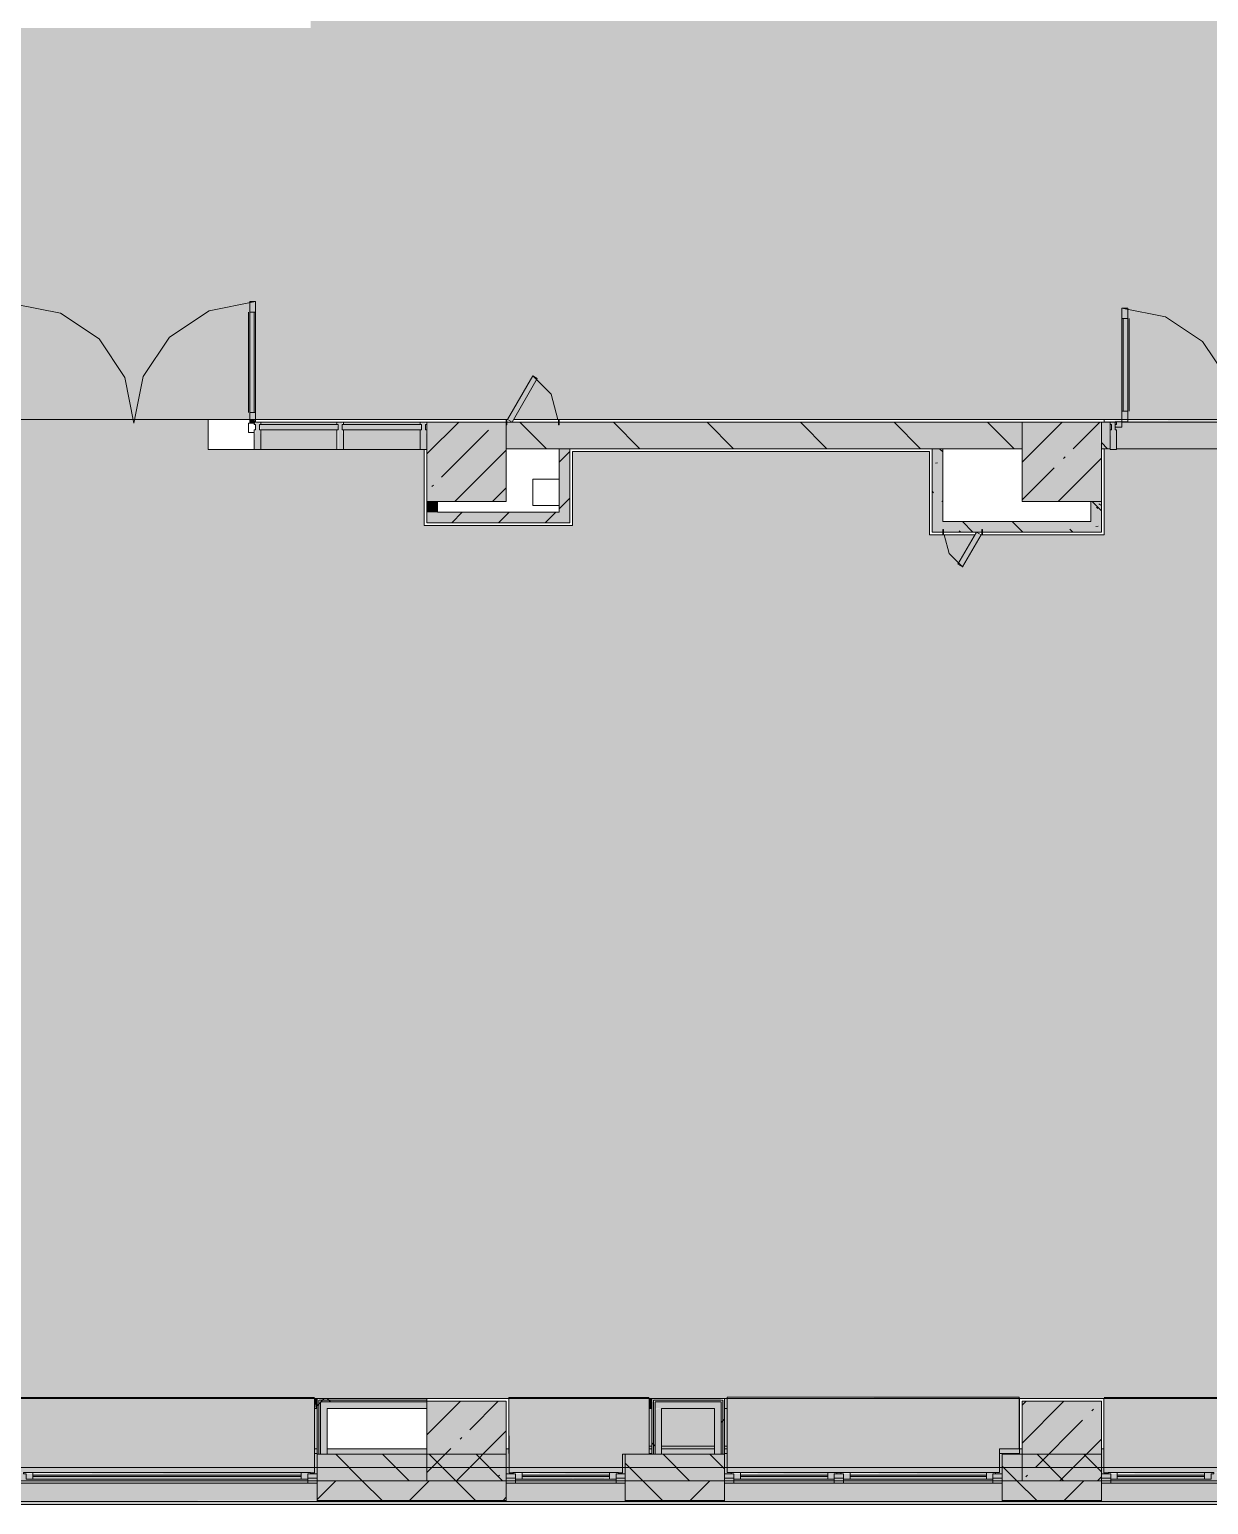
# Model space of a CAD drawing. Header units: millimetres. Extents: x -3817 to 677485, y -22715 to 103890.
# Drawn here: x 2297.8 to 2368, y -19606.1 to -19518.3 of the extents above; entities that cross this region are included whole.
import ezdxf

# ---------------------------------------------------------------- set-up
doc = ezdxf.new("R2010")
doc.units = ezdxf.units.MM
doc.layers.add('PDF _Геометрия', color=7, linetype='Continuous', true_color=0x1d1d1d)
doc.layers.add('PDF _Сплошная заливка', color=7, linetype='Continuous', true_color=0xffffff)

msp = doc.modelspace()

# ---------------------------------------------------------------- hatches: boundary and pattern name
at = {"layer": 'PDF _Сплошная заливка', "transparency": 33554559}
h = msp.add_hatch(color=256, dxfattribs=at)
h.paths.add_polyline_path([(2274.811, -19543.403), (2284.352, -19543.338), (2284.352, -19542.773), (2284.627, -19542.773), (2284.627, -19541.607), (2284.745, -19541.607), (2284.745, -19541.513), (2326.293, -19541.502), (2327.789, -19538.911), (2328.062, -19539.069), (2326.651, -19541.513), (2385.11, -19541.513), (2385.11, -19533.797), (2385.425, -19533.797), (2385.425, -19541.513), (2406.212, -19541.513), (2406.212, -19534.584), (2406.527, -19534.584), (2406.527, -19541.513), (2419.072, -19541.513), (2419.072, -19532.616), (2419.205, -19532.694), (2420.308, -19532.694), (2420.308, -19541.513), (2420.463, -19541.513), (2420.463, -19518.207), (2420.308, -19518.207), (2420.308, -19518.443), (2419.072, -19518.364), (2419.072, -19518.207), (2368.969, -19518.207), (2368.969, -19488.916), (2368.182, -19488.916), (2368.182, -19483.247), (2373.851, -19483.247), (2373.851, -19484.035), (2379.323, -19484.035), (2379.323, -19483.877), (2379.913, -19483.877), (2379.913, -19484.035), (2388.575, -19484.035), (2388.653, -19483.877), (2389.165, -19483.877), (2389.165, -19484.035), (2419.715, -19484.035), (2419.789, -19483.775), (2420.306, -19483.775), (2420.306, -19484.035), (2420.463, -19484.035), (2420.463, -19508.601), (2421.41, -19508.601), (2421.489, -19508.916), (2437.945, -19508.916), (2437.945, -19508.601), (2438.888, -19508.601), (2438.888, -19489.074), (2433.534, -19489.074), (2433.494, -19390.495), (2420.859, -19390.51), (2420.847, -19395.296), (2408.655, -19395.296), (2408.655, -19396.951), (2403.615, -19396.951), (2403.615, -19395.274), (2403.529, -19395.345), (2403.482, -19395.502), (2379.996, -19395.502), (2379.917, -19409.803), (2377.551, -19409.803), (2377.551, -19409.707), (2337.797, -19409.707), (2337.789, -19412.549), (2333.065, -19412.549), (2333.065, -19428.918), (2337.789, -19428.918), (2337.789, -19440.493), (2314.404, -19440.493), (2314.404, -19454.351), (2314.561, -19454.351), (2314.561, -19464.114), (2314.404, -19464.114), (2314.404, -19477.814), (2314.561, -19477.814), (2314.561, -19505.058), (2314.404, -19505.058), (2314.404, -19511.829), (2321.49, -19511.829), (2321.49, -19512.144), (2314.467, -19512.223), (2314.467, -19512.538), (2314.561, -19512.538), (2314.561, -19518.207), (2288.98, -19518.207), (2288.98, -19514.27), (2275.594, -19514.27), (2275.594, -19518.207), (2262.201, -19518.207), (2262.201, -19536.789), (2271.335, -19536.789), (2271.335, -19541.513), (2273.328, -19541.513), (2273.368, -19541.607), (2273.447, -19541.67), (2273.447, -19542.773), (2273.801, -19542.773), (2273.722, -19543.009), (2273.801, -19543.403), (2274.126, -19543.403)], flags=0)
h.paths.add_polyline_path([(2419.205, -19541.355), (2419.205, -19541.277), (2419.072, -19541.277)], flags=0)
h.paths.add_polyline_path([(2436.842, -19510.176), (2436.842, -19510.152), (2422.473, -19510.176), (2422.512, -19510.333), (2436.488, -19510.333), (2436.488, -19510.176)], flags=0)
h.paths.add_polyline_path([(2438.888, -19510.333), (2438.848, -19510.176), (2436.842, -19510.176), (2436.842, -19510.333), (2437.945, -19510.333)], flags=0)
h.paths.add_polyline_path([(2421.41, -19510.152), (2421.489, -19510.018), (2421.41, -19510.123)], flags=0)
h.paths.add_polyline_path([(2422.119, -19510.333), (2422.119, -19510.152), (2420.463, -19510.176), (2420.463, -19510.333), (2421.922, -19510.333)], flags=0)
h.paths.add_polyline_path([(2421.804, -19510.152), (2421.804, -19510.018), (2421.725, -19510.018), (2421.794, -19510.136)], flags=0)
h.paths.add_polyline_path([(2437.551, -19510.152), (2437.551, -19510.018), (2437.472, -19510.018)], flags=0)
h.paths.add_polyline_path([(2337.178, -19482.94), (2335.918, -19482.891), (2335.918, -19481.141), (2334.69, -19480.86), (2334.758, -19480.712), (2334.886, -19480.725), (2335.918, -19480.83), (2335.918, -19480.736), (2337.772, -19480.736), (2337.852, -19476.691), (2338.001, -19476.691), (2338.001, -19480.736), (2339.855, -19480.804), (2339.855, -19482.94), (2338.595, -19482.94)], flags=0)
h.paths.add_polyline_path([(2337.914, -19476.127), (2337.772, -19476.127), (2337.71, -19472.082), (2335.918, -19472.019), (2335.918, -19471.908), (2334.703, -19472.047), (2334.728, -19471.89), (2335.918, -19471.677), (2335.918, -19469.878), (2339.855, -19469.878), (2339.855, -19472.082), (2338.001, -19472.082), (2337.946, -19476.127), (2337.917, -19476.127)], flags=0)
h.paths.add_polyline_path([(2369.126, -19464.429), (2368.024, -19464.429), (2368.024, -19457.5), (2374.953, -19457.5), (2374.953, -19464.429)], flags=0)
h.paths.add_polyline_path([(2376.095, -19448.306), (2376.095, -19440.038), (2376.685, -19440.038), (2376.685, -19448.306)], flags=0)
h.paths.add_polyline_path([(2376.095, -19439.487), (2376.147, -19431.22), (2376.685, -19431.22), (2376.685, -19439.487)], flags=0)
h.paths.add_polyline_path([(2369.126, -19434.903), (2368.024, -19434.903), (2368.024, -19427.974), (2374.953, -19427.974), (2374.953, -19434.903)], flags=0)
h.paths.add_polyline_path([(2376.095, -19430.826), (2376.147, -19422.559), (2376.685, -19422.559), (2376.685, -19430.826), (2376.147, -19430.826)], flags=0)
h.paths.add_polyline_path([(2376.659, -19420.13), (2376.147, -19419.835), (2380.282, -19412.676), (2380.793, -19412.971), (2377.555, -19418.578)], flags=0)
h.paths.add_polyline_path([(2377.551, -19409.646), (2377.555, -19409.646), (2377.551, -19409.549)], flags=0)
h.paths.add_polyline_path([(2420.463, -19395.485), (2408.741, -19395.485), (2408.741, -19395.328), (2420.859, -19395.328), (2420.846, -19395.485)], flags=0)
h = msp.add_hatch(color=256, dxfattribs=at)
h.paths.add_polyline_path([(2383.496, -19602.771), (2383.496, -19602.611), (2378.772, -19602.611), (2378.772, -19602.771), (2380.521, -19602.771)], flags=0)
h.paths.add_polyline_path([(2335.798, -19602.771), (2338.616, -19602.771), (2338.616, -19602.614), (2335.464, -19602.614), (2335.464, -19602.771)], flags=0)
h.paths.add_polyline_path([(2384.087, -19599.779), (2422.51, -19599.7), (2422.51, -19569.465), (2374.244, -19569.465), (2374.244, -19543.245), (2373.103, -19543.245), (2373.103, -19541.962), (2372.788, -19541.962), (2372.788, -19541.647), (2374.244, -19541.67), (2374.241, -19541.513), (2361.804, -19541.591), (2361.804, -19541.67), (2362.867, -19541.67), (2362.867, -19541.962), (2362.473, -19541.962), (2362.473, -19543.3), (2361.804, -19543.3), (2361.804, -19548.363), (2354.481, -19548.371), (2353.379, -19550.28), (2353.106, -19550.123), (2354.122, -19548.363), (2351.411, -19548.363), (2351.411, -19543.403), (2330.151, -19543.403), (2330.151, -19547.812), (2321.333, -19547.812), (2321.333, -19543.3), (2308.459, -19543.3), (2308.459, -19541.513), (2296.649, -19541.513), (2296.727, -19541.67), (2297.042, -19541.67), (2296.964, -19541.804), (2296.964, -19543.3), (2290.704, -19543.3), (2290.704, -19599.7), (2339.108, -19599.779), (2339.206, -19599.779), (2339.364, -19599.767), (2339.368, -19599.692), (2356.757, -19599.767), (2356.765, -19599.779), (2378.181, -19599.779), (2378.28, -19599.779), (2383.988, -19599.779)], flags=0)
h.paths.add_polyline_path([(2373.418, -19542.119), (2373.496, -19542.119), (2373.418, -19541.967)], flags=0)
at = {"layer": 'PDF _Сплошная заливка', "true_color": 0xe2e2e2, "transparency": 33554559}
msp.add_hatch(color=254, dxfattribs=at).paths.add_polyline_path([(2311.215, -19541.726), (2311.294, -19541.67), (2311.215, -19541.513), (2310.94, -19541.513), (2310.94, -19541.726)])
at = {"layer": 'PDF _Сплошная заливка', "transparency": 33554559}
for points in [[(2311.294, -19543.3), (2311.609, -19543.3), (2311.53, -19541.67), (2311.248, -19541.726), (2311.294, -19541.804), (2311.215, -19543.3)], [(2314.798, -19542.119), (2316.215, -19542.119), (2316.136, -19541.804), (2311.53, -19541.804), (2311.609, -19542.119)], [(2316.451, -19543.3), (2316.53, -19543.3), (2316.451, -19541.67), (2316.136, -19541.67), (2316.215, -19541.804), (2316.215, -19543.3)], [(2321.097, -19543.3), (2321.49, -19543.3), (2321.412, -19541.67), (2321.097, -19541.67), (2321.175, -19541.804), (2321.097, -19542.119)], [(2326.215, -19546.395), (2326.215, -19541.67), (2321.49, -19541.67), (2321.49, -19546.395), (2324.543, -19546.395)], [(2329.994, -19543.245), (2356.922, -19543.245), (2356.922, -19541.67), (2326.215, -19541.67), (2326.215, -19543.245), (2329.83, -19543.245)], [(2356.922, -19546.395), (2361.646, -19546.395), (2361.597, -19541.67), (2356.922, -19541.67), (2356.922, -19545.33)], [(2362.158, -19543.3), (2362.552, -19543.245), (2362.473, -19541.67), (2362.158, -19541.67), (2362.237, -19541.962), (2362.158, -19543.245)], [(2351.568, -19547.576), (2352.198, -19547.576), (2352.198, -19543.245), (2351.568, -19543.245), (2351.568, -19546.619)], [(2326.43, -19547.654), (2329.364, -19547.654), (2329.364, -19547.025), (2321.49, -19547.025), (2321.49, -19547.654), (2326.37, -19547.654)], [(2356.127, -19548.206), (2361.017, -19548.206), (2361.017, -19547.576), (2351.568, -19547.576), (2351.568, -19548.206)], [(2314.955, -19603.086), (2315.054, -19603.086), (2315.054, -19599.877), (2314.955, -19599.779), (2314.955, -19602.928)], [(2315.546, -19599.877), (2321.49, -19599.877), (2321.49, -19599.779), (2315.054, -19599.779), (2315.155, -19599.877)], [(2315.054, -19603.086), (2315.152, -19603.086), (2315.152, -19599.975), (2315.054, -19599.877), (2315.054, -19602.928)], [(2315.603, -19599.975), (2321.49, -19599.936), (2321.49, -19599.877), (2315.152, -19599.877), (2315.152, -19599.975), (2315.546, -19599.975)], [(2326.215, -19604.66), (2326.215, -19599.936), (2321.49, -19599.936), (2321.49, -19604.66), (2323.601, -19604.66)], [(2339.009, -19599.877), (2339.003, -19599.779), (2334.874, -19599.779), (2335.07, -19599.877), (2339.006, -19599.877)], [(2356.922, -19604.66), (2361.646, -19604.66), (2361.646, -19599.936), (2356.922, -19599.936), (2356.922, -19604.503)], [(2314.798, -19603.046), (2314.955, -19603.046), (2314.955, -19600.369), (2314.798, -19600.369), (2314.798, -19602.928)], [(2297.633, -19604.66), (2314.955, -19604.66), (2314.955, -19604.503), (2290.547, -19604.503), (2290.547, -19604.66), (2297.082, -19604.66)], [(2314.404, -19604.566), (2314.404, -19604.251), (2314.561, -19604.172), (2297.633, -19604.251), (2297.633, -19604.566)], [(2333.299, -19604.66), (2333.299, -19604.503), (2326.215, -19604.566), (2326.215, -19604.66), (2332.748, -19604.66)], [(2326.764, -19604.566), (2332.748, -19604.503), (2332.748, -19604.251), (2332.905, -19604.172), (2326.764, -19604.251), (2326.764, -19604.503)], [(2339.364, -19604.66), (2355.741, -19604.66), (2355.741, -19604.503), (2339.206, -19604.503), (2339.206, -19604.66)], [(2339.864, -19604.566), (2345.741, -19604.503), (2345.741, -19604.251), (2345.899, -19604.172), (2339.757, -19604.251), (2339.757, -19604.566)], [(2355.19, -19604.566), (2355.19, -19604.251), (2355.347, -19604.172), (2346.293, -19604.251), (2346.293, -19604.566)], [(2368.182, -19604.566), (2368.182, -19604.251), (2368.339, -19604.172), (2362.198, -19604.251), (2362.198, -19604.566)], [(2290.547, -19605.904), (2314.955, -19605.841), (2314.955, -19604.66), (2290.547, -19604.66), (2290.547, -19605.865)], [(2333.299, -19605.904), (2333.299, -19604.66), (2326.213, -19604.66), (2326.215, -19605.904), (2329.976, -19605.904)], [(2355.426, -19605.904), (2355.741, -19605.84), (2355.741, -19604.66), (2339.206, -19604.66), (2339.206, -19605.904), (2339.864, -19605.904)], [(2361.646, -19605.904), (2378.181, -19605.841), (2378.181, -19604.66), (2361.646, -19604.66), (2361.646, -19605.865)], [(2491.167, -19606.078), (2563.458, -19606.078), (2563.458, -19605.904), (2260.311, -19605.904), (2260.311, -19606.078), (2486.231, -19606.078)]]:
    msp.add_hatch(color=256, dxfattribs=at).paths.add_polyline_path(points)
at = {"layer": 'PDF _Сплошная заливка', "true_color": 0x383e42, "transparency": 33554559}
for points in [[(2316.136, -19541.804), (2316.136, -19541.67), (2311.609, -19541.67), (2311.609, -19541.804), (2314.798, -19541.804)], [(2314.798, -19543.3), (2316.136, -19543.3), (2316.136, -19542.119), (2311.609, -19542.119), (2311.609, -19543.3)]]:
    msp.add_hatch(color=250, dxfattribs=at).paths.add_polyline_path(points)
at = {"layer": 'PDF _Сплошная заливка', "transparency": 33554559}
h = msp.add_hatch(color=256, dxfattribs=at)
h.paths.add_polyline_path([(2361.646, -19543.245), (2362.158, -19543.245), (2362.158, -19541.67), (2361.646, -19541.67)], flags=0)
h.paths.add_polyline_path([(2388.811, -19543.245), (2392.354, -19543.245), (2392.354, -19541.67), (2385.819, -19541.67), (2385.819, -19543.245), (2388.653, -19543.245)], flags=0)
h.paths.add_polyline_path([(2374.402, -19543.245), (2377.158, -19543.245), (2377.158, -19541.67), (2373.496, -19541.67), (2373.496, -19543.245), (2374.244, -19543.245)], flags=0)
h = msp.add_hatch(color=256, dxfattribs=at)
h.paths.add_polyline_path([(2372.788, -19541.962), (2373.181, -19541.962), (2373.181, -19541.647), (2372.788, -19541.67)], flags=0)
h.paths.add_polyline_path([(2362.473, -19541.962), (2362.867, -19541.962), (2362.867, -19541.647), (2362.473, -19541.67), (2362.473, -19541.922)], flags=0)
h = msp.add_hatch(color=256, dxfattribs=at)
h.paths.add_polyline_path([(2377.756, -19604.188), (2378.024, -19604.172), (2378.024, -19599.779), (2361.793, -19599.806), (2361.793, -19604.188), (2377.788, -19604.172)], flags=0)
h.paths.add_polyline_path([(2391.008, -19604.188), (2391.008, -19599.779), (2384.244, -19599.779), (2384.244, -19604.188), (2390.779, -19604.188)], flags=0)
h.paths.add_polyline_path([(2297.507, -19604.188), (2297.633, -19604.172), (2314.798, -19604.172), (2314.798, -19599.779), (2290.696, -19599.779), (2290.696, -19604.188), (2297.475, -19604.188)], flags=0)
h.paths.add_polyline_path([(2332.905, -19604.188), (2333.141, -19604.172), (2333.17, -19603.086), (2334.716, -19603.046), (2334.716, -19599.771), (2326.37, -19599.779), (2326.378, -19604.188), (2332.874, -19604.188)], flags=0)
h.paths.add_polyline_path([(2345.899, -19604.18), (2355.576, -19604.172), (2355.576, -19602.771), (2356.757, -19602.771), (2356.757, -19599.767), (2339.368, -19599.779), (2339.368, -19604.18), (2345.883, -19604.18)], flags=0)
h.paths.add_polyline_path([(2397.477, -19604.175), (2397.629, -19604.172), (2413.456, -19604.11), (2413.456, -19602.771), (2422.51, -19602.771), (2422.51, -19599.779), (2397.236, -19599.779), (2397.236, -19604.175), (2397.472, -19604.175)], flags=0)
at = {"layer": 'PDF _Сплошная заливка', "true_color": 0xe7e7e7, "transparency": 33554559}
for points in [[(2321.333, -19600.369), (2321.49, -19600.369), (2321.49, -19599.975), (2315.546, -19599.975), (2315.546, -19600.369)], [(2335.464, -19600.369), (2338.616, -19600.369), (2338.616, -19599.975), (2335.07, -19599.975), (2335.07, -19600.369)]]:
    msp.add_hatch(color=254, dxfattribs=at).paths.add_polyline_path(points)
at = {"layer": 'PDF _Сплошная заливка', "transparency": 33554559}
h = msp.add_hatch(color=256, dxfattribs=at)
h.paths.add_polyline_path([(2356.757, -19600.369), (2356.765, -19600.369), (2356.757, -19599.849)], flags=0)
h.paths.add_polyline_path([(2339.368, -19600.369), (2339.364, -19599.779), (2339.206, -19599.779), (2339.206, -19600.369), (2339.364, -19600.369)], flags=0)
h = msp.add_hatch(color=256, dxfattribs=at)
h.paths.add_polyline_path([(2397.236, -19602.771), (2397.236, -19600.369), (2397.078, -19600.369), (2397.078, -19602.771)], flags=0)
h.paths.add_polyline_path([(2334.716, -19602.614), (2334.874, -19602.614), (2334.874, -19600.369), (2334.716, -19600.369), (2334.716, -19600.985)], flags=0)
h.paths.add_polyline_path([(2335.464, -19602.614), (2338.616, -19602.614), (2338.616, -19600.369), (2335.464, -19600.369), (2335.464, -19601.041)], flags=0)
h.paths.add_polyline_path([(2339.206, -19602.614), (2339.368, -19602.614), (2339.368, -19600.369), (2339.206, -19600.369), (2339.206, -19601.317)], flags=0)
h.paths.add_polyline_path([(2356.757, -19602.614), (2356.765, -19602.614), (2356.757, -19602.613)], flags=0)
h.paths.add_polyline_path([(2392.343, -19602.611), (2392.343, -19600.369), (2391.763, -19600.412), (2391.763, -19602.611)], flags=0)
h.paths.add_polyline_path([(2391.173, -19602.611), (2391.173, -19600.369), (2391.008, -19600.369), (2391.015, -19602.611)], flags=0)
h.paths.add_polyline_path([(2378.181, -19602.611), (2378.181, -19600.369), (2378.024, -19600.369), (2378.024, -19602.611)], flags=0)
h.paths.add_polyline_path([(2378.772, -19602.611), (2383.496, -19602.611), (2383.496, -19600.369), (2378.772, -19600.369), (2378.772, -19601.365)], flags=0)
h.paths.add_polyline_path([(2384.244, -19602.611), (2384.244, -19600.369), (2384.087, -19600.369), (2384.087, -19602.611)], flags=0)
h = msp.add_hatch(color=256, dxfattribs=at)
h.paths.add_polyline_path([(2506.129, -19604.503), (2506.129, -19604.251), (2506.129, -19604.172), (2520.538, -19604.251), (2520.538, -19604.503), (2521.09, -19604.503), (2521.09, -19602.771), (2499.035, -19602.771), (2499.043, -19603.338), (2499.043, -19604.503), (2499.594, -19604.503), (2499.594, -19604.251), (2499.594, -19604.172), (2505.578, -19604.251), (2505.578, -19604.503), (2505.972, -19604.503)], flags=0)
h.paths.add_polyline_path([(2413.219, -19604.503), (2413.613, -19604.503), (2413.613, -19603.086), (2422.668, -19603.046), (2422.668, -19602.771), (2422.51, -19602.781), (2422.51, -19603.046), (2413.456, -19603.086), (2413.456, -19604.175), (2413.062, -19604.251), (2413.062, -19604.503)], flags=0)
h.paths.add_polyline_path([(2424.243, -19604.503), (2424.794, -19604.503), (2424.794, -19604.251), (2424.794, -19604.172), (2430.778, -19604.251), (2430.778, -19604.503), (2431.329, -19604.503), (2431.329, -19602.771), (2424.243, -19602.781), (2424.243, -19604.251)], flags=0)
h.paths.add_polyline_path([(2560.143, -19604.503), (2560.143, -19602.771), (2528.026, -19602.771), (2528.026, -19603.086), (2527.861, -19603.086), (2527.861, -19604.503), (2528.412, -19604.503), (2528.412, -19604.251), (2528.412, -19604.172), (2534.396, -19604.251), (2534.396, -19604.503), (2534.947, -19604.503), (2534.947, -19604.251), (2534.947, -19604.172), (2543.845, -19604.251), (2543.845, -19604.503), (2544.396, -19604.503), (2544.396, -19603.086), (2553.214, -19603.086), (2553.214, -19604.503), (2553.766, -19604.503), (2553.766, -19604.251), (2553.766, -19604.172), (2559.75, -19604.251), (2559.75, -19604.503)], flags=0)
h.paths.add_polyline_path([(2439.4, -19604.503), (2439.951, -19604.503), (2439.951, -19604.251), (2439.951, -19604.172), (2445.935, -19604.251), (2445.935, -19604.503), (2446.486, -19604.503), (2446.486, -19604.251), (2446.486, -19604.172), (2460.895, -19604.251), (2460.895, -19604.503), (2461.446, -19604.503), (2461.446, -19603.086), (2462.43, -19603.086), (2462.43, -19602.935), (2462.43, -19602.928), (2462.43, -19602.771), (2439.392, -19602.771), (2439.4, -19603.487), (2439.4, -19604.251)], flags=0)
h.paths.add_polyline_path([(2469.123, -19604.503), (2469.674, -19604.503), (2469.674, -19604.251), (2469.674, -19604.172), (2475.658, -19604.251), (2475.658, -19604.503), (2476.209, -19604.503), (2476.209, -19603.086), (2484.081, -19603.086), (2484.081, -19604.503), (2484.632, -19604.503), (2484.632, -19604.251), (2484.632, -19604.172), (2490.616, -19604.251), (2490.616, -19604.503), (2491.167, -19604.503), (2491.167, -19602.771), (2469.112, -19602.775), (2469.123, -19603.086), (2469.123, -19604.251)], flags=0)
h.paths.add_polyline_path([(2403.613, -19604.503), (2404.165, -19604.503), (2404.165, -19604.333), (2403.613, -19604.346)], flags=0)
h.paths.add_polyline_path([(2397.629, -19604.503), (2397.629, -19604.251), (2397.472, -19604.175), (2397.236, -19604.175), (2397.236, -19602.771), (2397.078, -19602.771), (2397.078, -19604.503)], flags=0)
h.paths.add_polyline_path([(2377.63, -19604.503), (2378.181, -19604.503), (2378.181, -19602.79), (2378.024, -19602.771), (2378.024, -19604.188), (2377.63, -19604.251)], flags=0)
h.paths.add_polyline_path([(2384.638, -19604.503), (2384.638, -19604.251), (2384.48, -19604.188), (2384.244, -19604.188), (2384.244, -19602.804), (2384.087, -19602.771), (2384.087, -19604.503), (2384.48, -19604.503)], flags=0)
h.paths.add_polyline_path([(2390.622, -19604.503), (2391.173, -19604.503), (2391.173, -19603.046), (2391.008, -19603.086), (2391.008, -19604.188), (2390.622, -19604.251), (2390.622, -19604.294)], flags=0)
h.paths.add_polyline_path([(2368.575, -19604.503), (2368.733, -19604.503), (2368.733, -19604.251), (2368.575, -19604.188), (2368.182, -19604.251), (2368.182, -19604.503), (2368.339, -19604.503)], flags=0)
h.paths.add_polyline_path([(2362.198, -19604.503), (2362.198, -19604.251), (2362.04, -19604.188), (2361.793, -19604.188), (2361.793, -19602.771), (2361.646, -19602.771), (2361.646, -19604.503), (2361.793, -19604.503)], flags=0)
h.paths.add_polyline_path([(2291.075, -19604.503), (2291.098, -19604.463), (2291.075, -19604.239), (2290.94, -19604.188), (2290.696, -19604.188), (2290.651, -19602.771), (2290.547, -19602.771), (2290.547, -19604.503), (2290.696, -19604.503)], flags=0)
h.paths.add_polyline_path([(2339.368, -19604.503), (2339.757, -19604.503), (2339.757, -19604.251), (2339.6, -19604.18), (2339.368, -19604.18), (2339.364, -19602.771), (2339.206, -19602.791), (2339.206, -19604.503)], flags=0)
h.paths.add_polyline_path([(2297.082, -19604.503), (2297.633, -19604.503), (2297.633, -19604.251), (2297.475, -19604.188), (2297.082, -19604.251)], flags=0)
h.paths.add_polyline_path([(2332.905, -19604.503), (2333.299, -19604.503), (2333.299, -19603.086), (2333.141, -19603.117), (2333.141, -19604.188), (2332.748, -19604.251), (2332.748, -19604.503)], flags=0)
h.paths.add_polyline_path([(2355.576, -19604.503), (2355.741, -19604.503), (2355.741, -19603.086), (2356.922, -19603.046), (2356.922, -19602.771), (2356.765, -19602.771), (2356.765, -19603.046), (2355.576, -19603.086), (2355.576, -19604.18), (2355.19, -19604.251), (2355.19, -19604.503)], flags=0)
h.paths.add_polyline_path([(2345.741, -19604.503), (2346.293, -19604.503), (2346.293, -19604.251), (2346.135, -19604.18), (2345.741, -19604.251)], flags=0)
h.paths.add_polyline_path([(2326.764, -19604.503), (2326.764, -19604.251), (2326.606, -19604.188), (2326.378, -19604.188), (2326.37, -19602.771), (2326.215, -19602.771), (2326.215, -19604.503), (2326.378, -19604.503)], flags=0)
h.paths.add_polyline_path([(2314.561, -19604.503), (2314.955, -19604.503), (2314.955, -19603.046), (2314.798, -19603.086), (2314.798, -19604.188), (2314.404, -19604.251), (2314.404, -19604.503)], flags=0)
h.paths.add_polyline_path([(2403.613, -19604.346), (2404.165, -19604.251), (2404.007, -19604.175), (2403.613, -19604.251)], flags=0)
h.paths.add_polyline_path([(2527.436, -19603.086), (2527.436, -19602.771), (2525.814, -19602.771), (2525.814, -19603.086)], flags=0)
h.paths.add_polyline_path([(2498.61, -19603.086), (2498.61, -19602.771), (2495.892, -19602.771), (2495.892, -19603.086)], flags=0)
h.paths.add_polyline_path([(2467.154, -19603.086), (2468.678, -19603.086), (2468.678, -19602.785), (2467.154, -19602.822), (2467.154, -19602.928)], flags=0)
h.paths.add_polyline_path([(2431.919, -19603.086), (2433.691, -19603.086), (2433.691, -19602.771), (2431.919, -19602.771), (2431.919, -19602.928)], flags=0)
h.paths.add_polyline_path([(2438.966, -19603.086), (2438.966, -19602.771), (2438.415, -19602.771), (2438.415, -19603.086)], flags=0)
h.paths.add_polyline_path([(2315.546, -19603.086), (2321.49, -19603.086), (2321.49, -19602.771), (2315.546, -19602.771), (2315.546, -19602.964)], flags=0)
h.paths.add_polyline_path([(2380.758, -19603.086), (2383.496, -19603.086), (2383.496, -19602.771), (2378.772, -19602.843), (2378.772, -19603.086), (2380.629, -19603.086)], flags=0)
h.paths.add_polyline_path([(2392.354, -19603.086), (2392.343, -19602.771), (2391.763, -19602.771), (2391.763, -19603.086)], flags=0)
h.paths.add_polyline_path([(2335.464, -19603.086), (2338.616, -19603.086), (2338.616, -19602.771), (2335.464, -19602.771), (2335.464, -19602.928)], flags=0)
h = msp.add_hatch(color=256, dxfattribs=at)
h.paths.add_polyline_path([(2334.716, -19603.046), (2334.874, -19603.046), (2334.874, -19602.614), (2334.716, -19602.614), (2334.716, -19602.928)], flags=0)
h.paths.add_polyline_path([(2326.37, -19603.046), (2326.376, -19603.046), (2326.37, -19602.928)], flags=0)
h = msp.add_hatch(color=256, dxfattribs=at)
h.paths.add_polyline_path([(2356.765, -19603.046), (2356.757, -19602.771), (2355.576, -19602.771), (2355.576, -19603.046), (2356.403, -19603.046)], flags=0)
h.paths.add_polyline_path([(2339.206, -19602.791), (2339.368, -19602.771), (2339.368, -19602.614), (2339.206, -19602.614), (2339.206, -19602.771)], flags=0)
h = msp.add_hatch(color=256, dxfattribs=at)
h.paths.add_polyline_path([(2314.955, -19604.66), (2321.49, -19604.66), (2321.49, -19603.086), (2314.955, -19603.086), (2314.955, -19604.503)], flags=0)
h.paths.add_polyline_path([(2413.613, -19604.66), (2424.243, -19604.66), (2424.243, -19603.086), (2413.613, -19603.086), (2413.613, -19604.503)], flags=0)
h.paths.add_polyline_path([(2391.173, -19604.66), (2392.354, -19604.66), (2392.354, -19603.086), (2391.173, -19603.086), (2391.173, -19604.503)], flags=0)
h.paths.add_polyline_path([(2384.087, -19604.66), (2384.087, -19603.086), (2378.181, -19603.086), (2378.181, -19604.66)], flags=0)
h.paths.add_polyline_path([(2431.329, -19604.66), (2433.691, -19604.66), (2433.691, -19603.086), (2431.329, -19603.086), (2431.329, -19604.503)], flags=0)
h.paths.add_polyline_path([(2339.206, -19604.66), (2339.206, -19603.086), (2333.299, -19603.086), (2333.299, -19604.66), (2334.874, -19604.66)], flags=0)
h.paths.add_polyline_path([(2438.415, -19604.66), (2439.4, -19604.66), (2439.4, -19603.086), (2438.415, -19603.086), (2438.415, -19604.503)], flags=0)
h.paths.add_polyline_path([(2461.446, -19604.66), (2462.43, -19604.66), (2462.43, -19603.086), (2461.446, -19603.086), (2461.446, -19604.503)], flags=0)
h.paths.add_polyline_path([(2467.154, -19604.66), (2469.123, -19604.66), (2469.123, -19603.086), (2467.154, -19603.086), (2467.154, -19604.503)], flags=0)
h.paths.add_polyline_path([(2484.081, -19604.66), (2484.081, -19603.086), (2476.209, -19603.086), (2476.209, -19604.66)], flags=0)
h.paths.add_polyline_path([(2355.741, -19604.66), (2356.922, -19604.66), (2356.922, -19603.086), (2355.741, -19603.086), (2355.741, -19604.503)], flags=0)
h = msp.add_hatch(color=256, dxfattribs=at)
h.paths.add_polyline_path([(2553.214, -19605.841), (2553.214, -19604.66), (2544.396, -19604.66), (2544.396, -19605.841), (2551.283, -19605.841)], flags=0)
h.paths.add_polyline_path([(2563.458, -19605.841), (2563.458, -19604.66), (2560.301, -19604.66), (2560.301, -19605.841)], flags=0)
h.paths.add_polyline_path([(2491.167, -19605.841), (2499.043, -19605.841), (2499.043, -19604.66), (2491.167, -19604.66), (2491.167, -19605.504)], flags=0)
h.paths.add_polyline_path([(2461.446, -19605.841), (2469.123, -19605.841), (2469.123, -19604.66), (2461.446, -19604.66), (2461.446, -19605.577)], flags=0)
h.paths.add_polyline_path([(2521.09, -19605.841), (2527.861, -19605.841), (2527.861, -19604.66), (2521.09, -19604.66), (2521.09, -19605.429)], flags=0)
h.paths.add_polyline_path([(2476.209, -19605.841), (2484.081, -19605.841), (2484.081, -19604.66), (2476.209, -19604.66), (2476.209, -19605.541)], flags=0)
h.paths.add_polyline_path([(2431.329, -19605.841), (2439.4, -19605.841), (2439.4, -19604.66), (2431.329, -19604.66), (2431.329, -19605.652)], flags=0)
h.paths.add_polyline_path([(2361.646, -19605.841), (2361.646, -19604.66), (2355.741, -19604.66), (2355.741, -19605.841), (2356.127, -19605.841)], flags=0)
h.paths.add_polyline_path([(2384.087, -19605.841), (2384.087, -19604.66), (2378.181, -19604.66), (2378.181, -19605.841)], flags=0)
h.paths.add_polyline_path([(2421.179, -19605.841), (2424.243, -19605.841), (2424.243, -19604.66), (2413.613, -19604.66), (2413.613, -19605.841)], flags=0)
h.paths.add_polyline_path([(2391.173, -19605.841), (2397.078, -19605.841), (2397.078, -19604.66), (2391.173, -19604.66), (2391.173, -19605.752)], flags=0)
h.paths.add_polyline_path([(2326.213, -19605.841), (2326.213, -19604.66), (2314.955, -19604.66), (2314.955, -19605.841), (2323.601, -19605.841)], flags=0)
h.paths.add_polyline_path([(2333.299, -19605.841), (2339.206, -19605.841), (2339.206, -19604.66), (2333.299, -19604.66), (2333.299, -19604.802)], flags=0)
h.paths.add_polyline_path([(2259.13, -19605.841), (2290.547, -19605.841), (2290.547, -19604.66), (2259.13, -19604.66), (2259.13, -19605.526)], flags=0)

# ---------------------------------------------------------------- linework, layer by layer
at = {"layer": 'PDF _Геометрия', "color": 253, "lineweight": 9, "true_color": 0xaaaaaa}
for points in [[(2296.964, -19534.639), (2299.675, -19535.179), (2301.974, -19536.715), (2303.511, -19539.014), (2304.05, -19541.726)], [(2311.294, -19534.482), (2308.522, -19535.033), (2306.172, -19536.603), (2304.601, -19538.953), (2304.05, -19541.726)], [(2310.869, -19535.112), (2310.869, -19541.096)], [(2311.294, -19535.112), (2310.94, -19535.112)], [(2311.215, -19535.112), (2311.215, -19541.096)], [(2311.294, -19534.482), (2311.294, -19541.67)], [(2362.867, -19541.647), (2362.867, -19534.875), (2365.458, -19535.391), (2367.655, -19536.859), (2369.123, -19539.055), (2369.638, -19541.647), (2370.06, -19540.072), (2371.213, -19538.919), (2372.788, -19538.497), (2372.788, -19541.647)], [(2362.867, -19535.505), (2363.221, -19535.505)], [(2362.946, -19535.505), (2362.946, -19541.017)], [(2363.292, -19535.505), (2363.292, -19541.017)], [(2329.285, -19541.502), (2328.884, -19540.006), (2327.789, -19538.911)], [(2311.294, -19541.096), (2310.94, -19541.096)], [(2362.867, -19541.017), (2363.221, -19541.017)], [(2284.745, -19541.607), (2284.745, -19541.513), (2296.649, -19541.513), (2326.312, -19541.513)], [(2354.122, -19548.363), (2351.411, -19548.363), (2351.411, -19543.403), (2330.151, -19543.403), (2330.151, -19547.812), (2321.333, -19547.812), (2321.333, -19543.3), (2308.459, -19543.3), (2308.459, -19541.513), (2296.649, -19541.513), (2296.649, -19541.804)], [(2311.215, -19542.277), (2310.861, -19542.277), (2310.861, -19541.726), (2311.248, -19541.726)], [(2311.294, -19541.804), (2311.294, -19542.119)], [(2326.651, -19541.513), (2361.646, -19541.513), (2385.11, -19541.513), (2377.158, -19541.513), (2377.158, -19541.607)], [(2374.244, -19541.67), (2374.244, -19541.511), (2361.804, -19541.511), (2361.804, -19541.67)], [(2362.473, -19541.647), (2362.867, -19541.647), (2362.867, -19541.962), (2362.473, -19541.962)], [(2361.804, -19543.245), (2361.804, -19548.363), (2354.468, -19548.363)], [(2352.277, -19548.371), (2352.572, -19549.473), (2353.379, -19550.28)], [(2314.798, -19599.779), (2326.37, -19599.779), (2326.37, -19602.771)], [(2333.141, -19603.086), (2333.141, -19604.188), (2332.874, -19604.188), (2333.141, -19604.188), (2333.141, -19603.086), (2334.716, -19603.086), (2334.716, -19599.771), (2326.37, -19599.771), (2326.378, -19604.188), (2326.638, -19604.188), (2326.378, -19604.188), (2326.37, -19599.771), (2334.716, -19599.771)], [(2334.716, -19599.776), (2334.716, -19603.086)], [(2339.368, -19599.767), (2356.757, -19599.767), (2356.757, -19602.771), (2355.576, -19602.771), (2355.576, -19604.18), (2355.332, -19604.18), (2355.576, -19604.18), (2355.576, -19602.771), (2356.757, -19602.771), (2356.757, -19599.767), (2339.368, -19599.767), (2339.368, -19604.18), (2339.616, -19604.18), (2339.368, -19604.18), (2339.368, -19599.776)], [(2356.765, -19602.771), (2356.765, -19599.779), (2361.804, -19599.779)], [(2314.798, -19602.771), (2314.798, -19600.369)], [(2334.874, -19600.369), (2334.716, -19600.369)], [(2338.616, -19600.369), (2335.464, -19600.369)], [(2339.368, -19600.369), (2339.206, -19600.369)], [(2334.716, -19602.614), (2334.874, -19602.614)], [(2339.192, -19602.614), (2339.368, -19602.614)], [(2235.755, -19603.873), (2334.177, -19603.873), (2369.811, -19603.873)]]:
    msp.add_lwpolyline(points, dxfattribs=at)
for points in [[(2310.94, -19541.726), (2311.248, -19541.726), (2310.94, -19541.726), (2310.94, -19534.482), (2311.294, -19534.482), (2311.294, -19541.67), (2311.294, -19534.482), (2310.94, -19534.482)], [(2363.221, -19541.647), (2362.867, -19541.647), (2362.867, -19534.875), (2363.221, -19534.875), (2363.221, -19541.647), (2363.221, -19534.875), (2362.867, -19534.875), (2362.867, -19541.647)], [(2327.789, -19538.911), (2326.293, -19541.502), (2326.566, -19541.66), (2328.062, -19539.069)], [(2326.254, -19541.817), (2326.254, -19541.502), (2326.215, -19541.502), (2326.215, -19541.817)], [(2329.325, -19541.817), (2329.364, -19541.817), (2329.364, -19541.502), (2329.325, -19541.502)], [(2362.867, -19541.647), (2362.867, -19541.962), (2362.473, -19541.962), (2362.867, -19541.962), (2362.867, -19541.647), (2362.473, -19541.647)], [(2362.867, -19541.647), (2362.473, -19541.647), (2362.473, -19541.962), (2362.867, -19541.962)], [(2329.364, -19545.056), (2327.789, -19545.056), (2327.789, -19546.631), (2329.364, -19546.631)], [(2327.789, -19545.056), (2329.364, -19545.056), (2329.364, -19546.631), (2327.789, -19546.631)], [(2329.364, -19545.056), (2327.789, -19545.056), (2327.789, -19546.631), (2329.364, -19546.631)], [(2327.789, -19545.056), (2329.364, -19545.056), (2329.364, -19546.631), (2327.789, -19546.631)], [(2352.237, -19548.056), (2352.198, -19548.056), (2352.198, -19548.371), (2352.237, -19548.371)], [(2353.379, -19550.28), (2354.481, -19548.371), (2354.209, -19548.213), (2353.106, -19550.123)], [(2354.521, -19548.056), (2354.521, -19548.371), (2354.56, -19548.371), (2354.56, -19548.056)], [(2290.696, -19599.779), (2290.696, -19604.188), (2290.972, -19604.188), (2290.696, -19604.188), (2290.696, -19599.779), (2314.798, -19599.779), (2314.798, -19604.188), (2314.53, -19604.188), (2314.798, -19604.188), (2314.798, -19599.779)], [(2361.793, -19604.188), (2362.072, -19604.188), (2361.793, -19604.188), (2361.793, -19599.779), (2378.024, -19599.779), (2378.024, -19604.188), (2377.756, -19604.188), (2378.024, -19604.188), (2378.024, -19599.779), (2361.793, -19599.779)], [(2326.37, -19602.614), (2326.37, -19600.369)], [(2356.765, -19600.369), (2356.765, -19602.614)], [(2338.616, -19602.614), (2335.464, -19602.614)], [(2346.151, -19604.18), (2345.883, -19604.18)]]:
    msp.add_lwpolyline(points, close=True, dxfattribs=at)
at = {"layer": 'PDF _Геометрия', "color": 7, "lineweight": 9}
for points in [[(2311.215, -19541.804), (2311.294, -19541.804), (2311.294, -19542.119), (2311.215, -19542.119), (2311.215, -19543.3), (2311.609, -19543.3), (2311.609, -19542.119), (2311.53, -19542.119), (2311.53, -19541.804), (2311.609, -19541.804), (2311.609, -19541.67), (2311.215, -19541.67)], [(2316.215, -19541.804), (2311.53, -19541.804), (2311.53, -19542.119), (2316.215, -19542.119)], [(2316.136, -19541.67), (2311.609, -19541.67)], [(2316.136, -19543.3), (2311.609, -19543.3), (2311.609, -19542.119), (2316.136, -19542.119)], [(2316.136, -19541.804), (2316.215, -19541.804), (2316.215, -19542.119), (2316.136, -19542.119), (2316.136, -19543.3), (2316.53, -19543.3), (2316.53, -19542.119), (2316.451, -19542.119), (2316.451, -19541.804), (2316.53, -19541.804), (2316.53, -19541.67), (2316.136, -19541.67)], [(2321.175, -19541.804), (2316.451, -19541.804), (2316.451, -19542.119), (2321.175, -19542.119)], [(2321.097, -19541.67), (2316.53, -19541.67)], [(2321.097, -19543.3), (2316.53, -19543.3), (2316.53, -19542.119), (2321.097, -19542.119)], [(2321.175, -19541.804), (2321.175, -19542.119), (2321.097, -19542.119), (2321.097, -19543.3), (2321.49, -19543.3), (2321.49, -19542.119), (2321.412, -19542.119), (2321.412, -19541.804), (2321.49, -19541.804), (2321.49, -19541.67), (2321.097, -19541.67), (2321.097, -19541.804)], [(2326.215, -19541.67), (2321.49, -19541.67), (2321.49, -19546.395), (2326.215, -19546.395)], [(2361.646, -19541.67), (2356.922, -19541.67), (2356.922, -19546.395), (2361.646, -19546.395)], [(2361.646, -19543.245), (2362.158, -19543.245), (2362.158, -19541.67), (2361.646, -19541.67)], [(2362.473, -19541.804), (2362.552, -19541.804), (2362.552, -19541.67), (2362.158, -19541.67), (2362.158, -19541.804), (2362.237, -19541.804), (2362.237, -19542.119), (2362.158, -19542.119), (2362.158, -19543.3), (2362.552, -19543.3), (2362.552, -19542.119), (2362.473, -19542.119)], [(2315.546, -19599.779), (2315.054, -19599.779), (2314.955, -19599.779), (2314.955, -19603.086), (2315.546, -19603.086), (2315.546, -19600.369), (2321.49, -19600.369), (2321.49, -19599.779)], [(2326.215, -19604.66), (2326.215, -19599.936), (2321.49, -19599.936), (2321.49, -19604.66)], [(2335.464, -19600.369), (2338.616, -19600.369), (2338.616, -19603.086), (2339.206, -19603.086), (2339.206, -19599.779), (2339.108, -19599.779), (2338.616, -19599.779), (2334.874, -19599.779), (2334.874, -19599.877), (2334.874, -19600.369), (2334.874, -19603.086), (2335.464, -19603.086)], [(2339.364, -19599.692), (2356.757, -19599.692)], [(2356.765, -19600.369), (2356.765, -19599.779)], [(2361.646, -19604.66), (2361.646, -19599.936), (2356.922, -19599.936), (2356.922, -19604.66)], [(2361.804, -19599.7), (2378.013, -19599.7)], [(2326.213, -19604.66), (2326.213, -19603.086), (2314.955, -19603.086), (2314.955, -19604.66)], [(2339.206, -19604.66), (2339.206, -19603.086), (2333.299, -19603.086), (2333.299, -19604.66)], [(2361.646, -19604.66), (2361.646, -19603.086), (2355.741, -19603.086), (2355.741, -19604.66)], [(2314.561, -19604.172), (2297.475, -19604.172), (2297.475, -19604.251), (2297.633, -19604.251), (2297.633, -19604.566), (2314.404, -19604.566), (2314.404, -19604.251), (2314.561, -19604.251)], [(2314.404, -19604.802), (2314.404, -19604.251), (2314.955, -19604.251), (2314.955, -19604.802)], [(2326.213, -19604.802), (2326.213, -19604.251), (2326.764, -19604.251), (2326.764, -19604.802)], [(2332.905, -19604.172), (2326.606, -19604.172), (2326.606, -19604.251), (2326.764, -19604.251), (2326.764, -19604.566), (2332.748, -19604.566), (2332.748, -19604.251), (2332.905, -19604.251)], [(2332.748, -19604.802), (2332.748, -19604.251), (2333.299, -19604.251), (2333.299, -19604.802)], [(2339.206, -19604.802), (2339.206, -19604.251), (2339.757, -19604.251), (2339.757, -19604.802)], [(2345.899, -19604.172), (2339.6, -19604.172), (2339.6, -19604.251), (2339.757, -19604.251), (2339.757, -19604.566), (2345.741, -19604.566), (2345.741, -19604.251), (2345.899, -19604.251)], [(2345.741, -19604.802), (2345.741, -19604.251), (2346.293, -19604.251), (2346.293, -19604.802)], [(2355.347, -19604.172), (2346.135, -19604.172), (2346.135, -19604.251), (2346.293, -19604.251), (2346.293, -19604.566), (2355.19, -19604.566), (2355.19, -19604.251), (2355.347, -19604.251)], [(2355.19, -19604.802), (2355.19, -19604.251), (2355.741, -19604.251), (2355.741, -19604.802)], [(2361.646, -19604.802), (2361.646, -19604.251), (2362.198, -19604.251), (2362.198, -19604.802)], [(2368.339, -19604.172), (2362.04, -19604.172), (2362.04, -19604.251), (2362.198, -19604.251), (2362.198, -19604.566), (2368.182, -19604.566), (2368.182, -19604.251), (2368.339, -19604.251)], [(2290.547, -19605.904), (2290.547, -19604.66), (2314.955, -19604.66), (2314.955, -19605.904)], [(2314.955, -19604.66), (2314.955, -19605.904), (2326.213, -19605.904), (2326.213, -19604.66)], [(2326.213, -19605.904), (2326.213, -19604.66), (2333.299, -19604.66), (2333.299, -19605.904)], [(2333.299, -19604.66), (2333.299, -19605.904), (2339.206, -19605.904), (2339.206, -19604.66)], [(2339.206, -19605.904), (2339.206, -19604.66), (2355.741, -19604.66), (2355.741, -19605.904)], [(2355.741, -19604.66), (2355.741, -19605.904), (2361.646, -19605.904), (2361.646, -19604.66)], [(2361.646, -19605.904), (2361.646, -19604.66), (2378.181, -19604.66), (2378.181, -19605.904)]]:
    msp.add_lwpolyline(points, close=True, dxfattribs=at)
for points in [[(2311.609, -19541.804), (2311.609, -19541.67), (2311.609, -19541.804)], [(2311.609, -19541.804), (2316.136, -19541.804)], [(2316.136, -19541.804), (2316.136, -19541.67), (2316.136, -19541.804)], [(2316.53, -19541.804), (2316.53, -19541.67), (2316.53, -19541.804)], [(2316.53, -19541.804), (2321.097, -19541.804)], [(2321.097, -19541.804), (2321.097, -19541.67), (2321.097, -19541.804)], [(2321.49, -19543.56), (2323.38, -19541.67)], [(2322.353, -19544.942), (2325.16, -19542.136)], [(2357.71, -19541.67), (2326.215, -19541.67), (2326.215, -19543.245), (2329.364, -19543.245)], [(2328.604, -19543.245), (2327.029, -19541.67)], [(2334.171, -19543.245), (2332.597, -19541.67)], [(2339.739, -19543.245), (2338.164, -19541.67)], [(2345.307, -19543.245), (2343.732, -19541.67)], [(2350.874, -19543.245), (2349.299, -19541.67)], [(2356.442, -19543.245), (2354.867, -19541.67)], [(2356.922, -19544.048), (2359.3, -19541.67)], [(2359.957, -19543.258), (2361.545, -19541.67)], [(2362.158, -19542.119), (2362.158, -19541.67), (2362.473, -19541.67)], [(2362.867, -19541.67), (2372.788, -19541.67)], [(2362.009, -19543.245), (2361.646, -19542.882)], [(2311.609, -19543.3), (2316.136, -19543.3)], [(2316.53, -19543.3), (2321.097, -19543.3)], [(2329.994, -19543.245), (2329.364, -19543.245), (2329.364, -19547.025), (2322.12, -19547.025), (2322.12, -19546.395), (2321.49, -19546.395), (2321.49, -19547.025), (2321.49, -19547.654), (2329.364, -19547.654), (2329.994, -19547.654), (2329.994, -19543.245), (2351.568, -19543.245), (2352.198, -19543.245)], [(2323.146, -19546.395), (2326.215, -19543.326)], [(2329.364, -19544.038), (2329.994, -19543.408)], [(2351.568, -19543.245), (2351.568, -19547.576), (2351.568, -19548.206), (2361.017, -19548.206), (2361.646, -19548.206), (2361.646, -19545.607)], [(2361.017, -19546.395), (2361.017, -19547.576), (2352.198, -19547.576), (2352.198, -19543.245), (2356.922, -19543.245)], [(2359.066, -19546.395), (2361.646, -19543.814)], [(2359.396, -19543.82), (2359.489, -19543.726)], [(2373.106, -19543.245), (2362.537, -19543.245)], [(2356.922, -19546.293), (2358.834, -19544.381)], [(2321.792, -19545.503), (2321.885, -19545.41)], [(2325.391, -19546.395), (2326.215, -19545.571)], [(2329.364, -19546.822), (2329.994, -19546.192)], [(2361.641, -19546.065), (2361.646, -19546.059)], [(2322.964, -19547.654), (2323.593, -19547.025)], [(2325.747, -19547.654), (2326.377, -19547.025)], [(2328.531, -19547.654), (2329.161, -19547.025)], [(2290.704, -19599.776), (2290.704, -19599.7), (2314.79, -19599.7), (2290.704, -19599.7)], [(2314.798, -19603.046), (2314.955, -19603.046), (2314.955, -19600.369), (2314.798, -19600.369), (2314.955, -19600.369), (2314.955, -19599.779), (2314.79, -19599.779), (2314.955, -19599.779)], [(2314.955, -19600.203), (2315.054, -19600.105), (2315.152, -19600.007)], [(2315.054, -19603.086), (2315.054, -19599.877), (2315.152, -19599.877), (2315.546, -19599.877), (2321.49, -19599.877)], [(2315.152, -19603.086), (2315.152, -19599.975), (2315.546, -19599.975), (2321.49, -19599.975)], [(2315.168, -19599.991), (2315.217, -19599.942)], [(2315.183, -19599.975), (2315.282, -19599.877), (2315.38, -19599.779)], [(2315.74, -19599.975), (2315.641, -19599.877), (2315.543, -19599.779)], [(2321.49, -19601.93), (2323.484, -19599.936)], [(2324.037, -19601.628), (2325.729, -19599.936)], [(2326.37, -19599.857), (2326.37, -19599.7), (2326.37, -19599.857)], [(2334.708, -19599.7), (2326.37, -19599.7), (2334.708, -19599.7), (2334.708, -19599.776)], [(2326.37, -19599.779), (2326.37, -19600.369), (2326.37, -19599.779)], [(2334.716, -19603.046), (2334.874, -19603.046), (2334.874, -19600.369), (2334.716, -19600.369), (2334.874, -19600.369), (2334.874, -19599.779), (2334.712, -19599.779), (2334.874, -19599.779), (2334.874, -19599.877)], [(2334.972, -19603.086), (2334.972, -19600.369), (2334.972, -19599.975), (2334.972, -19599.877), (2338.616, -19599.877), (2339.009, -19599.877), (2339.108, -19599.877), (2339.108, -19603.086)], [(2335.07, -19603.086), (2335.07, -19600.369), (2335.07, -19599.975), (2338.616, -19599.975), (2339.009, -19599.975), (2339.009, -19603.086)], [(2339.206, -19599.779), (2339.364, -19599.779), (2339.206, -19599.779), (2339.206, -19600.369), (2339.368, -19600.369), (2339.206, -19600.369), (2339.206, -19603.046), (2339.368, -19603.046)], [(2339.364, -19599.849), (2339.364, -19599.692), (2339.364, -19599.776)], [(2356.757, -19599.779), (2356.757, -19599.692), (2356.757, -19599.849)], [(2356.922, -19602.418), (2359.404, -19599.936)], [(2356.922, -19600.173), (2357.159, -19599.936)], [(2361.641, -19599.944), (2361.646, -19599.938)], [(2361.793, -19599.779), (2361.793, -19600.369), (2361.793, -19599.779)], [(2326.37, -19602.771), (2326.37, -19600.369), (2326.37, -19603.046)], [(2339.009, -19601.203), (2339.108, -19601.105), (2339.206, -19601.006)], [(2355.576, -19603.046), (2356.765, -19603.046), (2356.765, -19600.369), (2356.765, -19602.771)], [(2357.712, -19603.873), (2360.518, -19601.067)], [(2361.079, -19600.506), (2361.173, -19600.412)], [(2323.25, -19604.66), (2326.215, -19601.695)], [(2314.798, -19602.771), (2314.955, -19602.771)], [(2315.546, -19602.771), (2321.49, -19602.771), (2321.49, -19603.086)], [(2321.49, -19604.175), (2322.915, -19602.75)], [(2323.476, -19602.189), (2323.569, -19602.096)], [(2326.764, -19604.503), (2326.215, -19604.503), (2326.215, -19602.771), (2326.375, -19602.771)], [(2334.716, -19602.771), (2334.874, -19602.771)], [(2335.07, -19602.604), (2334.972, -19602.505), (2334.874, -19602.407)], [(2335.464, -19602.771), (2338.616, -19602.771)], [(2339.206, -19602.771), (2339.364, -19602.771)], [(2355.576, -19602.771), (2356.922, -19602.771), (2356.922, -19603.086)], [(2359.169, -19604.66), (2361.646, -19602.183)], [(2362.198, -19604.503), (2361.646, -19604.503), (2361.646, -19602.771), (2361.793, -19602.771)], [(2318.822, -19605.841), (2317.641, -19604.66), (2316.066, -19603.086)], [(2320.424, -19604.66), (2318.85, -19603.086)], [(2324.389, -19605.841), (2323.208, -19604.66), (2321.633, -19603.086)], [(2325.992, -19604.66), (2324.417, -19603.086)], [(2335.524, -19605.841), (2334.343, -19604.66), (2333.299, -19603.616)], [(2337.127, -19604.66), (2335.552, -19603.086)], [(2339.206, -19603.956), (2338.336, -19603.086)], [(2359.397, -19604.66), (2357.823, -19603.086)], [(2361.646, -19604.125), (2360.606, -19603.086)], [(2297.475, -19604.172), (2314.561, -19604.172)], [(2298.027, -19604.172), (2298.027, -19604.566)], [(2298.027, -19604.33), (2314.01, -19604.33)], [(2314.01, -19604.408), (2298.027, -19604.408)], [(2314.01, -19604.172), (2314.01, -19604.566)], [(2314.955, -19604.251), (2314.404, -19604.251)], [(2314.955, -19604.503), (2314.404, -19604.503)], [(2325.721, -19604.434), (2325.814, -19604.341)], [(2326.764, -19604.251), (2326.215, -19604.251)], [(2326.606, -19604.172), (2332.905, -19604.172)], [(2327.157, -19604.172), (2327.157, -19604.566)], [(2327.157, -19604.33), (2332.354, -19604.33)], [(2332.354, -19604.408), (2327.157, -19604.408)], [(2332.354, -19604.172), (2332.354, -19604.566)], [(2333.299, -19604.251), (2332.748, -19604.251)], [(2333.299, -19604.503), (2332.748, -19604.503)], [(2339.757, -19604.251), (2339.206, -19604.251)], [(2339.757, -19604.503), (2339.206, -19604.503)], [(2339.6, -19604.172), (2345.899, -19604.172)], [(2340.151, -19604.172), (2340.151, -19604.566)], [(2340.151, -19604.33), (2345.348, -19604.33)], [(2345.348, -19604.408), (2340.151, -19604.408)], [(2345.348, -19604.172), (2345.348, -19604.566)], [(2346.293, -19604.251), (2345.741, -19604.251)], [(2346.293, -19604.503), (2345.741, -19604.503)], [(2346.135, -19604.172), (2355.347, -19604.172)], [(2346.686, -19604.172), (2346.686, -19604.566)], [(2346.686, -19604.33), (2354.796, -19604.33)], [(2354.796, -19604.408), (2346.686, -19604.408)], [(2354.796, -19604.172), (2354.796, -19604.566)], [(2355.741, -19604.251), (2355.19, -19604.251)], [(2355.741, -19604.503), (2355.19, -19604.503)], [(2357.795, -19605.841), (2356.614, -19604.66), (2355.741, -19603.788)], [(2357.151, -19604.434), (2357.244, -19604.341)], [(2361.414, -19604.66), (2361.646, -19604.428)], [(2362.198, -19604.251), (2361.646, -19604.251)], [(2362.04, -19604.172), (2368.339, -19604.172)], [(2362.591, -19604.172), (2362.591, -19604.566)], [(2362.591, -19604.33), (2367.788, -19604.33)], [(2367.788, -19604.408), (2362.591, -19604.408)], [(2367.788, -19604.172), (2367.788, -19604.566)], [(2290.547, -19604.802), (2314.955, -19604.802)], [(2314.955, -19605.771), (2316.066, -19604.66)], [(2320.452, -19605.841), (2321.633, -19604.66)], [(2326.213, -19604.802), (2333.299, -19604.802)], [(2337.155, -19605.841), (2338.336, -19604.66)], [(2339.206, -19604.802), (2355.741, -19604.802)], [(2359.425, -19605.841), (2360.606, -19604.66)], [(2361.646, -19604.802), (2378.181, -19604.802)], [(2260.311, -19606.078), (2830.291, -19606.078), (2260.311, -19606.078)], [(2314.955, -19605.841), (2326.213, -19605.841)], [(2314.955, -19605.865), (2326.213, -19605.865)], [(2326.02, -19605.841), (2326.213, -19605.649)], [(2333.299, -19605.841), (2339.206, -19605.841)], [(2333.299, -19605.865), (2339.206, -19605.865)], [(2355.741, -19605.841), (2361.646, -19605.841)], [(2355.741, -19605.865), (2361.646, -19605.865)]]:
    msp.add_lwpolyline(points, dxfattribs=at)
at = {"layer": 'PDF _Геометрия', "color": 8, "lineweight": 9, "true_color": 0x787878}
for points in [[(2351.76, -19544.099), (2351.891, -19544.082)], [(2352.198, -19543.438), (2352.005, -19543.245)], [(2351.656, -19545.864), (2351.568, -19545.776)], [(2352.198, -19546.406), (2352.151, -19546.359)], [(2361.646, -19546.947), (2361.094, -19546.395)], [(2361.494, -19546.533), (2361.606, -19546.603)], [(2353.997, -19548.206), (2353.367, -19547.576)], [(2356.965, -19548.206), (2356.335, -19547.576)], [(2361.342, -19546.724), (2361.439, -19546.813)], [(2353.178, -19548.125), (2353.266, -19548.206)], [(2359.937, -19548.206), (2359.773, -19548.042)], [(2361.322, -19547.877), (2361.453, -19547.859)]]:
    msp.add_lwpolyline(points, dxfattribs=at)
at = {"layer": 'PDF _Сплошная заливка', "color": 254, "lineweight": 60, "true_color": 0xe2e2e2, "transparency": 33554559}
for points in [[(2326.566, -19541.66), (2328.062, -19539.069), (2326.312, -19541.513), (2327.789, -19538.911)], [(2353.379, -19550.28), (2354.468, -19548.363), (2353.106, -19550.123), (2354.209, -19548.213)]]:
    msp.add_solid(points, dxfattribs=at)
at = {"layer": 'PDF _Сплошная заливка', "lineweight": 60, "transparency": 33554559}
for points in [[(2316.451, -19542.119), (2321.175, -19542.119), (2316.451, -19541.804), (2321.097, -19541.804)], [(2329.994, -19547.654), (2329.994, -19543.245), (2329.364, -19547.654), (2329.364, -19543.245)], [(2321.49, -19547.025), (2322.12, -19547.025), (2321.49, -19546.395), (2322.12, -19546.395)], [(2361.646, -19548.206), (2361.646, -19546.395), (2361.017, -19548.206), (2361.017, -19546.395)], [(2314.955, -19600.369), (2314.955, -19599.779), (2314.864, -19600.369), (2314.798, -19599.779)], [(2326.37, -19600.369), (2326.371, -19600.369), (2326.37, -19599.857)], [(2334.874, -19600.369), (2334.874, -19599.779), (2334.716, -19600.369), (2334.716, -19599.779)], [(2334.972, -19603.086), (2334.972, -19599.975), (2334.874, -19603.086), (2334.874, -19599.975)], [(2335.07, -19599.975), (2339.009, -19599.975), (2334.972, -19599.877), (2339.006, -19599.877)], [(2335.07, -19603.086), (2335.07, -19599.975), (2334.972, -19603.086), (2334.972, -19599.978)], [(2339.108, -19603.086), (2339.108, -19599.877), (2339.009, -19603.086), (2339.009, -19599.975)], [(2339.206, -19603.086), (2339.206, -19599.779), (2339.108, -19603.086), (2339.108, -19599.975)], [(2361.646, -19604.66), (2378.181, -19604.66), (2361.646, -19604.503), (2378.181, -19604.503)], [(2326.213, -19605.904), (2326.213, -19605.865), (2323.601, -19605.904)], [(2339.206, -19605.904), (2339.206, -19605.865), (2333.299, -19605.904)]]:
    msp.add_solid(points, dxfattribs=at)
at = {"layer": 'PDF _Сплошная заливка', "color": 250, "lineweight": 60, "true_color": 0x383e42, "transparency": 33554559}
for points in [[(2321.097, -19541.804), (2321.097, -19541.67), (2316.53, -19541.804), (2316.53, -19541.67)], [(2321.097, -19543.3), (2321.097, -19542.119), (2316.53, -19543.3), (2316.53, -19542.119)]]:
    msp.add_solid(points, dxfattribs=at)
at = {"layer": 'PDF _Сплошная заливка', "color": 254, "lineweight": 60, "true_color": 0xe7e7e7, "transparency": 33554559}
for points in [[(2315.546, -19603.086), (2315.546, -19599.975), (2315.152, -19603.086), (2315.152, -19599.975)], [(2339.009, -19603.086), (2339.009, -19599.975), (2338.616, -19603.086), (2338.616, -19599.975)], [(2335.464, -19603.086), (2335.464, -19600.369), (2335.07, -19603.086), (2335.07, -19600.418)]]:
    msp.add_solid(points, dxfattribs=at)
at = {"layer": 'PDF _Сплошная заливка', "color": 1, "lineweight": 60, "transparency": 33554559}
for points in [[(2334.708, -19599.771), (2334.708, -19599.7), (2333.141, -19599.771)], [(2339.368, -19599.849), (2339.368, -19599.767), (2339.364, -19599.849)]]:
    msp.add_solid(points, dxfattribs=at)

doc.saveas('drawing.dxf')
